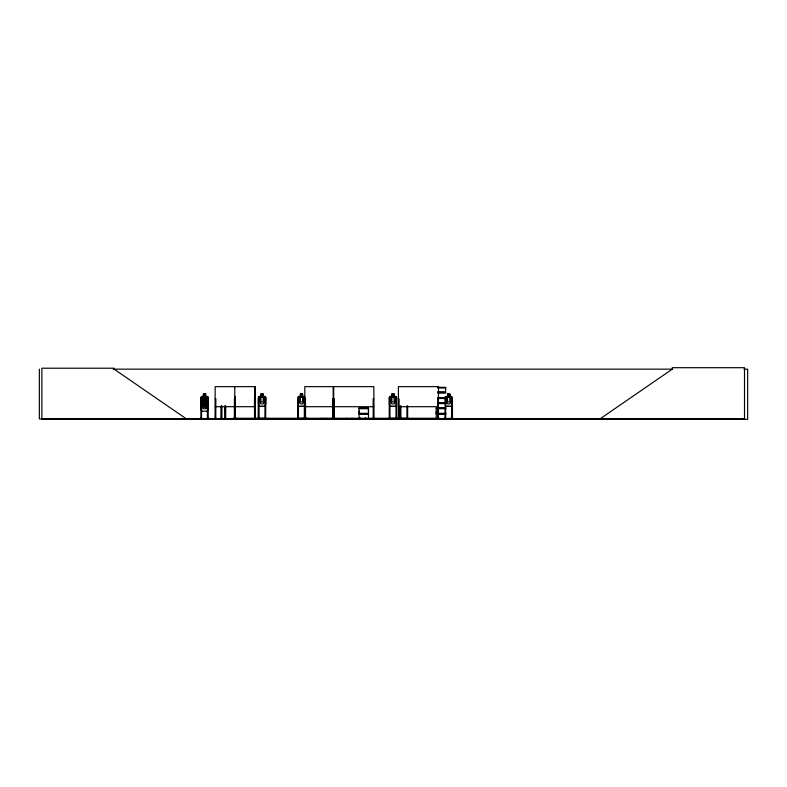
<?xml version="1.0" encoding="UTF-8"?>
<svg xmlns="http://www.w3.org/2000/svg" width="787" height="787" viewBox="0 0 787 787"><rect width="100%" height="100%" fill="white"/><g stroke="black" fill="none" stroke-linecap="round" stroke-linejoin="round"><path stroke-width="1.18" d="M368.483 413.313L359.098 413.313L359.108 411.011M368.473 411.011L368.473 408.699M445.639 413.313L436.254 413.313L436.264 411.011M234.703 396.53L234.693 406.397L234.949 403.947M230.778 418.507L238.5 418.507M234.496 418.841L234.693 396.451L234.88 397.356M234.772 396.451L234.762 397.366L234.821 396.53M218.137 418.822L228.692 418.782M302.149 418.822L307.481 418.468L298.47 418.359M302.159 418.497L307.451 418.477M207.335 411.129L208.161 408.738L208.221 397.317L207.355 396.451L205.791 396.451M208.24 408.748L207.394 411.207L201.738 411.207L201 408.748L200.96 397.327L201.747 396.451L203.39 396.451L203.39 393.982L205.81 393.982L205.722 396.53L206.932 397.356L206.932 401.96L205.722 403.938L203.469 403.938L202.269 401.96L202.269 397.356L203.469 396.53L203.469 394.061L205.722 394.061M207.375 406.397L208.221 403.947L207.315 406.318L201.767 406.318M368.473 414.237L368.483 418.684L357.298 418.832L367.932 418.822M305.081 403.938L304.254 406.318L298.578 406.318L297.84 403.938M304.874 404.764L304.313 406.397L298.519 406.397L297.761 403.947M396.717 403.947L395.871 406.397L390.077 406.397L389.319 403.947M452.387 403.947L451.541 406.397L445.747 406.397L444.989 403.947L445.068 397.366L445.776 396.451L447.459 396.451M436.313 418.871L446.839 418.822M199.957 418.822L201.551 418.782L201.58 398.832L200.862 398.832M201.551 418.507L199.977 418.507L209.057 418.832L207.483 418.832M215.067 418.477L215.166 386.643L255.283 386.643L255.342 418.881M297.565 418.822L297.634 418.153M333.265 418.841L333.167 386.643L304.805 386.643L304.746 418.881M333.521 418.832L333.718 386.643L373.835 386.643L374.041 418.832M398.232 418.782L398.311 418.153M201.767 401.252L201 402.137L201.787 401.252L203.42 401.252L203.4 398.783L205.83 398.783M201.039 397.366L201.787 396.53L207.335 396.53L208.142 397.356M258.461 397.366L259.198 396.53L264.875 396.53L265.691 397.356L265.78 403.947L264.934 406.397L259.139 406.397L258.372 403.947L258.372 397.327L259.159 396.451L260.841 396.451M445.068 397.366L445.816 396.53L451.492 396.53M600.028 418.881L672.275 369.162L672.275 367.696L744.512 367.696L744.512 418.881L39.35 418.881L39.35 369.162M203.489 401.34L202.279 402.157L202.279 406.761L203.489 408.738L205.732 408.738L206.932 406.761L206.932 402.157L205.732 401.34M436.588 418.832L451.551 418.359M258.146 418.832L258.333 398.832L259.012 398.832L259.09 418.881M400.062 418.832L400.16 418.153M113.21 369.162L672.649 369.162M743.961 369.162L747.65 369.162L747.65 419.304L41.888 419.304L41.888 368.218L114.135 368.218L114.135 369.162L186.371 418.881M437.621 387.371L445.649 387.371M437.621 387.538L445.649 387.558L445.629 392.005L437.631 392.005M437.641 387.834L445.629 387.834M437.582 392.32L445.708 392.32M437.582 392.605L445.708 392.605M437.631 392.929L445.639 392.929M260.92 394.061L263.232 394.061L263.232 396.53L264.462 397.356L264.462 401.96L263.232 403.938L260.92 403.938L259.69 401.96L259.69 397.356L260.92 396.53L260.841 393.982L263.311 393.982L263.311 396.451L264.904 396.451L265.78 397.317L265.613 418.881M300.309 394.061L302.611 394.061M394.169 394.061L391.867 394.061L391.867 396.53L390.627 397.356L390.627 401.96L391.867 403.938L394.169 403.938L395.399 401.96L395.399 397.356L394.169 396.53L394.248 393.982L391.778 393.982L391.778 396.451L390.096 396.451L389.319 397.327L389.191 418.881M447.537 394.061L449.839 394.061L449.839 396.53L451.079 397.356L451.079 401.96L449.839 403.938L447.537 403.938L446.308 401.96L446.308 397.356L447.537 396.53L447.459 393.982L449.928 393.982L449.928 396.451L451.522 396.451L452.387 397.317L452.495 418.832M300.221 396.451L298.539 396.451L297.761 397.327L297.712 418.881M302.69 396.451L304.294 396.451L305.159 397.317M394.248 396.451L395.851 396.451L396.717 397.317L396.717 418.881M298.578 396.53L304.254 396.53M390.136 396.53L395.812 396.53M437.631 397.533L445.639 397.533M437.582 397.858L445.708 397.858M437.582 398.143L445.708 398.143M437.631 398.468L445.639 398.468M203.489 398.871L205.751 398.871M208.122 398.832L207.404 398.832L207.384 418.881L207.325 418.153L208.201 418.153L208.201 418.881L208.122 397.356M215.166 398.832L215.845 398.832L215.766 418.881M255.283 398.832L254.467 398.832L254.526 418.881M265.691 398.832L265.012 398.832L264.934 418.881M297.712 398.832L298.391 398.832L298.47 418.881M333.718 398.832L334.406 398.832L334.396 418.881M373.835 398.832L373.156 398.832L373.235 418.881M389.27 398.832L389.949 398.832L389.949 418.881M396.638 398.832L395.959 398.832L396.038 418.881M398.389 398.832L399.068 398.832L399.147 418.881M438.507 398.832L437.818 398.832L437.749 418.881M444.94 398.832L445.619 398.832L445.698 418.881M452.309 398.832L451.63 398.832L451.551 418.881M205.81 401.252L207.384 401.252M201.797 401.34L207.355 401.34M437.641 402.787L445.629 402.787M437.621 402.914L445.649 402.914M437.621 403.101L445.649 403.101M437.621 403.318L445.649 403.308M437.641 403.603L445.629 403.603M259.198 406.318L264.875 406.318M390.136 406.318L395.812 406.318M445.816 406.318L451.492 406.318M207.394 406.397L201.708 406.397L200.96 403.947M215.166 406.702L255.283 406.702M304.805 406.702L333.167 406.702M333.718 406.702L373.835 406.702M398.389 406.702L438.497 406.702M359.098 407.774L368.483 407.774M436.254 407.774L445.639 407.774M359.029 408.099L368.542 408.099M436.195 408.099L445.708 408.099M359.029 408.384L368.542 408.384M436.195 408.384L445.708 408.384M445.639 408.699L436.254 408.699L436.254 413.313M359.029 413.628L368.542 413.628M436.195 413.628L445.708 413.628M359.029 413.913L368.542 413.913M436.195 413.913L445.708 413.913M368.483 414.237L359.098 414.237L359.069 418.871M445.639 414.237L436.254 414.237L436.254 418.684M215.087 418.153L215.923 418.153L215.923 418.881M221.127 418.153L221.845 418.153M224.993 418.153L225.721 418.153M439.038 418.261L233.66 418.261L233.66 418.881M445.019 418.153L445.698 418.153M451.551 418.153L452.387 418.153M259.09 418.359L264.934 418.359M320.152 418.468L322.65 418.468M323.182 418.468L327.943 418.468M330.806 418.468L335.99 418.782L330.304 418.881M337.977 418.468L340.476 418.881M342.709 418.468L344.981 418.881M345.227 418.468L347.884 418.468M350.913 418.468L353.402 418.468M390.027 418.359L395.881 418.359M400.996 418.359L406.849 418.359M207.434 418.507L209.008 418.507M330.707 418.507L335.99 418.507M368.473 418.556L357.337 418.782M436.264 418.556L446.78 418.881M438.703 418.832L438.575 418.153M305.228 418.822L305.081 405.905M305.543 418.832L305.464 398.832L304.402 398.832L304.323 418.881M336.226 418.832L337.79 418.881M207.365 401.252L208.24 402.127M201.079 408.738L201.816 411.129M234.792 401.96L234.821 403.938M452.23 418.153L452.23 418.881M451.708 418.153L451.708 418.881M445.55 418.153L445.55 418.881M445.157 418.153L445.157 418.881M445.078 405.905L445.019 418.881M444.881 418.153L444.871 418.881M444.576 418.153L444.566 418.881L444.389 418.153M439.057 418.881L439.057 418.153L438.9 418.881M438.428 418.881L438.497 386.643L398.389 386.643L398.468 418.881M438.32 418.153L438.32 418.881M437.906 418.153L437.897 418.881M437.572 418.261L437.572 418.881M407.607 405.905L407.686 418.881M407.528 418.153L407.528 418.881M406.928 405.905L406.928 418.881L406.849 418.153M400.996 418.153L400.996 418.881M400.917 405.905L400.839 418.881M400.239 405.905L400.317 418.881M398.989 418.153L398.989 418.881M398.675 418.261L398.675 418.881M395.881 418.153L395.881 418.881M390.027 418.153L390.027 418.881M389.398 397.366L389.398 403.938M389.349 418.153L389.349 418.881M373.756 418.153L373.756 418.881M373.599 418.261L373.599 418.881M373.077 418.153L373.077 418.881M368.473 413.313L368.483 408.699L359.098 408.699L359.098 413.313M365.768 418.153L365.463 418.881M365.257 418.881L365.257 418.153L365.089 418.881M365.011 418.153L364.932 418.881M360.328 418.359L360.328 418.881M360.22 418.153L360.171 418.881M360.003 418.153L360.112 418.881M359.708 418.153L359.797 418.881M359.561 418.153L359.6 418.881M359.492 418.153L359.492 418.881M355.576 418.881L354.002 418.881M350.746 418.881L348.051 418.881M334.475 418.153L334.485 418.881M333.944 418.261L333.944 418.881M333.806 418.153L333.806 418.881M333.383 418.881L333.354 398.832L332.685 398.832L332.645 418.881M332.95 418.153L332.98 418.881M332.871 398.832L332.812 418.881M319.601 418.881L317.299 418.881M305.287 398.832L305.336 418.881M304.982 398.832L305.002 418.881M304.48 418.153L304.48 418.881M298.312 418.153L298.312 418.881M265.77 418.153L265.77 418.881M265.091 418.153L265.091 418.881M258.933 418.153L258.933 418.881M258.411 418.153L258.411 418.881M255.204 418.153L255.204 418.881M254.811 386.643L254.84 418.881M254.604 398.832L254.683 418.881M235.136 418.881L235.097 398.832L234.408 398.832L234.428 418.881L234.339 418.153M234.9 418.153L234.929 418.881L234.752 386.643M225.653 405.905L225.653 418.881M225.446 405.905L225.446 418.881L225.259 405.905M225.22 418.153L225.22 418.881M225.052 405.905L225.003 418.881M221.786 405.905L221.826 418.881M221.619 418.153L221.619 418.881M221.57 405.905L221.501 418.881M221.393 405.905L221.393 418.881M221.177 405.905L221.186 418.881M215.245 418.153L215.245 418.881M207.984 418.153L207.975 418.881M207.542 418.153L207.552 418.881M201.659 418.881L201.659 418.153L200.793 418.153L200.793 418.881M201.442 418.153L201.433 418.881M201.01 418.153L201.01 418.881M200.921 398.832L200.931 418.881M206.735 407.823L205.968 407.892L204.64 405.512C203.685 409.437 200.872 407.981 204.128 404.971C200.941 402.147 203.784 400.662 204.6 404.41C205.387 400.662 208.417 402.127 205.122 404.99L206.735 407.823M303.841 401.96L302.611 403.938L300.309 403.938L299.07 401.96L299.07 397.356L300.309 396.53L300.221 393.982L302.69 393.982L302.611 396.53L303.841 397.356L303.841 401.96M205.328 394.474L203.872 394.474L203.872 395.3L205.328 395.3L205.328 394.474M262.819 394.474L261.333 394.474L261.333 395.3L262.819 395.3L262.819 394.474M302.198 394.474L300.723 394.474L300.723 395.3L302.198 395.3L302.198 394.474M393.756 394.474L392.28 394.474L392.28 395.3L393.756 395.3L393.756 394.474M449.426 394.474L447.951 394.474L447.951 395.3L449.426 395.3L449.426 394.474M205.722 397.356L203.469 397.356L203.469 401.96L205.722 401.96L205.722 397.356M263.232 397.356L260.92 397.356L260.92 401.96L263.232 401.96L263.232 397.356M302.611 397.356L300.309 397.356L300.309 401.96L302.611 401.96L302.611 397.356M394.169 397.356L391.867 397.356L391.867 401.96L394.169 401.96L394.169 397.356M449.839 397.356L447.537 397.356L447.537 401.96L449.839 401.96L449.839 397.356M205.328 399.284L203.882 399.284L203.882 400.101L205.328 400.101L205.328 399.284M205.732 402.157L203.489 402.157L203.489 406.761L205.732 406.761L205.732 402.157"/></g></svg>
